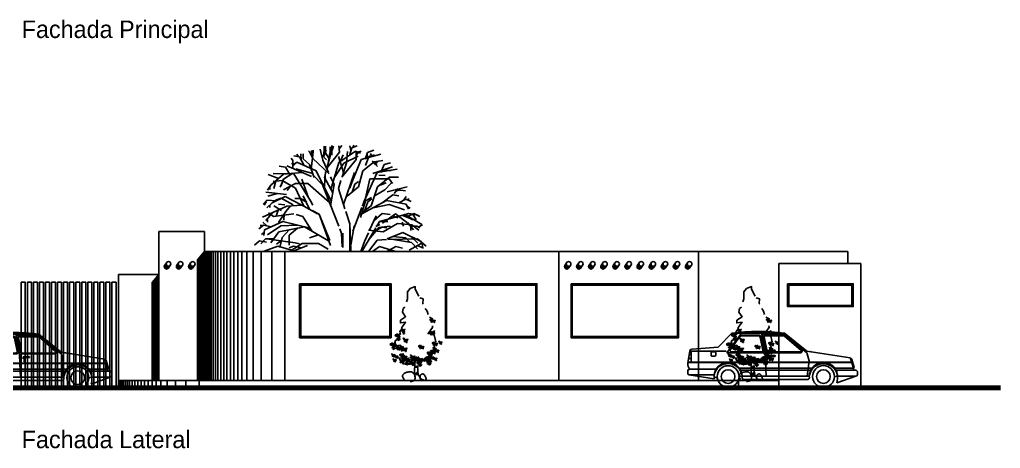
# Model space of a CAD drawing. Header units: millimetres. Extents: x -238.3 to -200.1, y 716.8 to 744.5.
# Drawn here: x -224.39 to -200.06, y 716.85 to 727.49 of the extents above; entities that cross this region are included whole.
import ezdxf

# ---------------------------------------------------------------- set-up
doc = ezdxf.new("R2010")
doc.units = ezdxf.units.MM
doc.header["$LTSCALE"] = 0.25
doc.linetypes.add('0', pattern=[0])
for name, color, linetype in [('autos', 7, 'Continuous'), ('banqueta ext.', 152, 'Continuous'), ('curva', 146, 'Continuous'), ('muro 1', 216, 'Continuous'), ('muro 2', 142, 'Continuous'), ('reja', 132, 'Continuous'), ('sombra', 253, 'Continuous'), ('texto', 242, 'Continuous'), ('vegetacion', 102, 'Continuous'), ('ventanas', 160, 'Continuous'), ('viguetas', 7, 'Continuous')]:
    doc.layers.add(name, color=color, linetype=linetype)
doc.layers.add('guia', color=120, linetype='Continuous', plot=False)
doc.layers.add('linea de tierra', color=7, linetype='Continuous', lineweight=80)
doc.styles.add('casa', font='stylu.ttf')
pattern_1 = [(90, (-51.451584, 25.377789), (-0.0127, 8e-19), [])]
pattern_2 = [(90, (-52.051584, 25.377789), (-0.0127, 8e-19), [])]
pattern_3 = [(90, (-50.551584, 25.377789), (-0.0127, 8e-19), [])]
pattern_4 = [(90, (-61.979849, 25.377789), (-0.0127, 8e-19), [])]
pattern_5 = [(90, (82.84825, -1.140544), (-0.0127, 8e-19), [])]

# ---------------------------------------------------------------- blocks, each defined once
blk = doc.blocks.new('Chiman1a')
at = {"color": 104, "linetype": '0'}
for p, q in [((-0.054, 0.21), (-0.049, 0.675)), ((-0.026, 0.479), (0.012, 0.479)), ((0.026, 0.455), (0.068, 0.469)), ((0.05, 0.333), (0.042, 0.52)), ((0.065, 0.228), (0.05, 0.333)), ((-0.019, 0.22), (0.011, 0.22)), ((0.019, 0.253), (0.065, 0.285)), ((0.042, 0.205), (0.065, 0.228)), ((0.081, 0.196), (0.042, 0.205)), ((0.164, 0.014), (0.081, 0.196))]:
    blk.add_line(p, q, dxfattribs=at)
at = {"color": 3, "linetype": '0'}
for p, q in [((-0.036, 0.445), (0.026, 0.455)), ((0.012, 0.479), (0.073, 0.494)), ((-0.042, 0.253), (0.019, 0.253)), ((0.011, 0.277), (0.058, 0.301)), ((0.011, 0.22), (0.058, 0.253))]:
    blk.add_line(p, q, dxfattribs=at)
at = {"color": 104, "linetype": '0'}
for points in [[(0.085, 2.81), (-0.037, 3.038), (-0.037, 3.12), (-0.203, 3.06), (-0.292, 2.947), (-0.292, 2.723), (-0.324, 2.613)], [(0.231, 2.538), (0.217, 2.565), (0.225, 2.715), (0.119, 2.748)], [(-0.373, 2.444), (-0.375, 2.438), (-0.435, 2.393), (-0.458, 2.28), (-0.352, 2.123), (-0.525, 2.01), (-0.525, 1.92), (-0.352, 1.942), (-0.48, 1.77), (-0.48, 1.725), (-0.547, 1.635), (-0.525, 1.545)], [(0.392, 2.202), (0.36, 2.31), (0.298, 2.399)], [(0.543, 2.069), (0.54, 2.055), (0.436, 2.112)], [(0.645, 1.29), (0.645, 1.298), (0.578, 1.567), (0.6, 1.657), (0.472, 1.567), (0.39, 1.567), (0.54, 1.77), (0.532, 1.829)], [(-0.542, 1.483), (-0.562, 1.41), (-0.69, 1.343), (-0.713, 1.275), (-0.69, 1.185), (-0.63, 1.058), (-0.599, 1.037)], [(0.532, 0.936), (0.578, 1.102), (0.618, 1.152)], [(-0.362, 0.553), (-0.375, 0.562), (-0.203, 0.562), (-0.052, 0.585), (-0.015, 0.765), (0.03, 0.72), (0.03, 0.652), (0.03, 0.585), (0.197, 0.531)], [(0.464, 0.69), (0.518, 0.886)]]:
    blk.add_lwpolyline(points, dxfattribs=at)
for points in [[(0.499, 1.996), (0.474, 2.046), (0.492, 2.045), (0.51, 2.026), (0.522, 2.05), (0.535, 2.046), (0.52, 2.029), (0.474, 2.008), (0.456, 2.016), (0.45, 2.034), (0.486, 2.034), (0.52, 2.005), (0.523, 1.996), (0.512, 1.986), (0.512, 1.978), (0.479, 1.975), (0.489, 1.965), (0.522, 1.97), (0.523, 1.957), (0.499, 1.945)], [(0.616, 2.013), (0.575, 2.007), (0.585, 1.986), (0.555, 1.962), (0.543, 1.962), (0.555, 1.983), (0.537, 1.999), (0.534, 2.018), (0.519, 2.038), (0.539, 2.031), (0.542, 2.023), (0.55, 2.002), (0.568, 2), (0.578, 1.951), (0.588, 1.959), (0.592, 1.937), (0.603, 1.938), (0.608, 1.948), (0.596, 1.959), (0.598, 1.97), (0.611, 1.989), (0.626, 2.002)], [(-0.423, 1.63), (-0.458, 1.702), (-0.433, 1.701), (-0.407, 1.674), (-0.389, 1.708), (-0.371, 1.702), (-0.393, 1.678), (-0.458, 1.648), (-0.484, 1.658), (-0.492, 1.684), (-0.441, 1.684), (-0.393, 1.643), (-0.389, 1.63), (-0.404, 1.616), (-0.404, 1.605), (-0.451, 1.601), (-0.437, 1.586), (-0.389, 1.593), (-0.389, 1.575), (-0.423, 1.557)], [(0.484, 1.576), (0.459, 1.626), (0.477, 1.625), (0.495, 1.606), (0.507, 1.63), (0.52, 1.626), (0.505, 1.609), (0.459, 1.588), (0.441, 1.596), (0.435, 1.614), (0.471, 1.614), (0.505, 1.585), (0.508, 1.576), (0.497, 1.566), (0.497, 1.558), (0.464, 1.555), (0.474, 1.545), (0.507, 1.55), (0.508, 1.537), (0.484, 1.525)], [(-0.597, 1.45), (-0.647, 1.554), (-0.611, 1.551), (-0.575, 1.513), (-0.548, 1.562), (-0.523, 1.554), (-0.554, 1.518), (-0.647, 1.476), (-0.684, 1.491), (-0.696, 1.528), (-0.622, 1.528), (-0.554, 1.469), (-0.548, 1.45), (-0.569, 1.431), (-0.569, 1.414), (-0.637, 1.409), (-0.616, 1.387), (-0.548, 1.398), (-0.548, 1.372), (-0.597, 1.346)], [(-0.291, 1.382), (-0.349, 1.374), (-0.335, 1.343), (-0.378, 1.309), (-0.395, 1.309), (-0.378, 1.339), (-0.404, 1.362), (-0.408, 1.389), (-0.429, 1.418), (-0.4, 1.408), (-0.397, 1.397), (-0.386, 1.366), (-0.36, 1.364), (-0.346, 1.293), (-0.331, 1.305), (-0.325, 1.273), (-0.309, 1.274), (-0.302, 1.29), (-0.32, 1.305), (-0.316, 1.32), (-0.298, 1.347), (-0.276, 1.366)], [(0.601, 1.593), (0.56, 1.587), (0.57, 1.566), (0.54, 1.542), (0.528, 1.542), (0.54, 1.563), (0.522, 1.579), (0.519, 1.598), (0.504, 1.618), (0.524, 1.611), (0.527, 1.603), (0.535, 1.582), (0.553, 1.58), (0.563, 1.531), (0.573, 1.539), (0.577, 1.517), (0.588, 1.518), (0.593, 1.528), (0.581, 1.539), (0.583, 1.55), (0.596, 1.569), (0.611, 1.582)], [(0.841, 1.293), (0.8, 1.287), (0.81, 1.266), (0.78, 1.242), (0.768, 1.242), (0.78, 1.263), (0.762, 1.279), (0.759, 1.298), (0.744, 1.318), (0.764, 1.311), (0.767, 1.303), (0.775, 1.282), (0.793, 1.28), (0.803, 1.231), (0.813, 1.239), (0.817, 1.217), (0.828, 1.218), (0.833, 1.228), (0.821, 1.239), (0.823, 1.25), (0.836, 1.269), (0.851, 1.282)], [(-0.762, 1.15), (-0.812, 1.254), (-0.776, 1.251), (-0.74, 1.213), (-0.713, 1.262), (-0.688, 1.254), (-0.719, 1.218), (-0.812, 1.176), (-0.849, 1.191), (-0.861, 1.228), (-0.787, 1.228), (-0.719, 1.169), (-0.713, 1.15), (-0.734, 1.131), (-0.734, 1.114), (-0.802, 1.109), (-0.781, 1.087), (-0.713, 1.098), (-0.713, 1.072), (-0.762, 1.046)], [(-0.523, 1.186), (-0.606, 1.174), (-0.585, 1.13), (-0.648, 1.081), (-0.671, 1.082), (-0.648, 1.125), (-0.684, 1.157), (-0.69, 1.196), (-0.72, 1.237), (-0.679, 1.223), (-0.674, 1.207), (-0.658, 1.163), (-0.621, 1.16), (-0.601, 1.059), (-0.58, 1.075), (-0.572, 1.03), (-0.549, 1.032), (-0.538, 1.054), (-0.564, 1.075), (-0.559, 1.097), (-0.533, 1.136), (-0.502, 1.163)], [(-0.486, 1.063), (-0.521, 1.135), (-0.496, 1.134), (-0.47, 1.107), (-0.452, 1.141), (-0.434, 1.135), (-0.456, 1.111), (-0.521, 1.081), (-0.547, 1.091), (-0.555, 1.117), (-0.504, 1.117), (-0.456, 1.076), (-0.452, 1.063), (-0.467, 1.049), (-0.467, 1.038), (-0.514, 1.034), (-0.5, 1.019), (-0.452, 1.026), (-0.452, 1.008), (-0.486, 0.99)], [(-0.318, 1.088), (-0.377, 1.08), (-0.362, 1.049), (-0.406, 1.014), (-0.422, 1.015), (-0.406, 1.045), (-0.432, 1.068), (-0.435, 1.095), (-0.457, 1.124), (-0.428, 1.114), (-0.424, 1.102), (-0.413, 1.072), (-0.388, 1.07), (-0.373, 0.999), (-0.359, 1.011), (-0.353, 0.979), (-0.337, 0.98), (-0.329, 0.995), (-0.348, 1.011), (-0.344, 1.026), (-0.326, 1.053), (-0.304, 1.072)], [(0.124, 1.126), (0.099, 1.176), (0.117, 1.175), (0.135, 1.156), (0.147, 1.18), (0.16, 1.176), (0.145, 1.159), (0.099, 1.138), (0.081, 1.146), (0.075, 1.164), (0.111, 1.164), (0.145, 1.135), (0.148, 1.126), (0.137, 1.116), (0.137, 1.108), (0.104, 1.105), (0.114, 1.095), (0.147, 1.1), (0.148, 1.087), (0.124, 1.075)], [(0.241, 1.143), (0.2, 1.137), (0.21, 1.116), (0.18, 1.092), (0.168, 1.092), (0.18, 1.113), (0.162, 1.129), (0.159, 1.148), (0.144, 1.168), (0.164, 1.161), (0.167, 1.153), (0.175, 1.132), (0.193, 1.13), (0.203, 1.081), (0.213, 1.089), (0.217, 1.067), (0.228, 1.068), (0.233, 1.078), (0.221, 1.089), (0.223, 1.1), (0.236, 1.119), (0.251, 1.132)], [(0.514, 0.961), (0.489, 1.011), (0.507, 1.01), (0.525, 0.991), (0.537, 1.015), (0.55, 1.011), (0.535, 0.994), (0.489, 0.973), (0.471, 0.981), (0.465, 0.999), (0.501, 0.999), (0.535, 0.97), (0.538, 0.961), (0.527, 0.951), (0.527, 0.943), (0.494, 0.94), (0.504, 0.93), (0.537, 0.935), (0.538, 0.922), (0.514, 0.91)], [(0.574, 1.231), (0.549, 1.281), (0.567, 1.28), (0.585, 1.261), (0.597, 1.285), (0.61, 1.281), (0.595, 1.264), (0.549, 1.243), (0.531, 1.251), (0.525, 1.269), (0.561, 1.269), (0.595, 1.24), (0.598, 1.231), (0.587, 1.221), (0.587, 1.213), (0.554, 1.21), (0.564, 1.2), (0.597, 1.205), (0.598, 1.192), (0.574, 1.18)], [(0.631, 0.978), (0.59, 0.972), (0.6, 0.951), (0.57, 0.927), (0.558, 0.927), (0.57, 0.948), (0.552, 0.964), (0.549, 0.983), (0.534, 1.003), (0.554, 0.996), (0.557, 0.988), (0.565, 0.967), (0.583, 0.965), (0.593, 0.916), (0.603, 0.924), (0.607, 0.902), (0.618, 0.903), (0.623, 0.913), (0.611, 0.924), (0.613, 0.935), (0.626, 0.954), (0.641, 0.967)], [(0.646, 1.083), (0.605, 1.077), (0.615, 1.056), (0.585, 1.032), (0.573, 1.032), (0.585, 1.053), (0.567, 1.069), (0.564, 1.088), (0.549, 1.108), (0.569, 1.101), (0.572, 1.093), (0.58, 1.072), (0.598, 1.07), (0.608, 1.021), (0.618, 1.029), (0.622, 1.007), (0.633, 1.008), (0.638, 1.018), (0.626, 1.029), (0.628, 1.04), (0.641, 1.059), (0.656, 1.072)], [(0.691, 1.248), (0.65, 1.242), (0.66, 1.221), (0.63, 1.197), (0.618, 1.197), (0.63, 1.218), (0.612, 1.234), (0.609, 1.253), (0.594, 1.273), (0.614, 1.266), (0.617, 1.258), (0.625, 1.237), (0.643, 1.235), (0.653, 1.186), (0.663, 1.194), (0.667, 1.172), (0.678, 1.173), (0.683, 1.183), (0.671, 1.194), (0.673, 1.205), (0.686, 1.224), (0.701, 1.237)], [(0.736, 1.023), (0.695, 1.017), (0.705, 0.996), (0.675, 0.972), (0.663, 0.972), (0.675, 0.993), (0.657, 1.009), (0.654, 1.028), (0.639, 1.048), (0.659, 1.041), (0.662, 1.033), (0.67, 1.012), (0.688, 1.01), (0.698, 0.961), (0.708, 0.969), (0.712, 0.947), (0.723, 0.948), (0.728, 0.958), (0.716, 0.969), (0.718, 0.98), (0.731, 0.999), (0.746, 1.012)], [(-0.719, 0.873), (-0.76, 0.867), (-0.75, 0.846), (-0.78, 0.822), (-0.792, 0.822), (-0.78, 0.843), (-0.798, 0.859), (-0.801, 0.878), (-0.816, 0.898), (-0.796, 0.891), (-0.793, 0.883), (-0.785, 0.862), (-0.767, 0.86), (-0.757, 0.811), (-0.747, 0.819), (-0.743, 0.797), (-0.732, 0.798), (-0.727, 0.808), (-0.739, 0.819), (-0.737, 0.83), (-0.724, 0.849), (-0.709, 0.862)], [(-0.674, 0.708), (-0.715, 0.702), (-0.705, 0.681), (-0.735, 0.657), (-0.747, 0.657), (-0.735, 0.678), (-0.753, 0.694), (-0.756, 0.713), (-0.771, 0.733), (-0.751, 0.726), (-0.748, 0.718), (-0.74, 0.697), (-0.722, 0.695), (-0.712, 0.646), (-0.702, 0.654), (-0.698, 0.632), (-0.687, 0.633), (-0.682, 0.643), (-0.694, 0.654), (-0.692, 0.665), (-0.679, 0.684), (-0.664, 0.697)], [(-0.614, 0.828), (-0.655, 0.822), (-0.645, 0.801), (-0.675, 0.777), (-0.687, 0.777), (-0.675, 0.798), (-0.693, 0.814), (-0.696, 0.833), (-0.711, 0.853), (-0.691, 0.846), (-0.688, 0.838), (-0.68, 0.817), (-0.662, 0.815), (-0.652, 0.766), (-0.642, 0.774), (-0.638, 0.752), (-0.627, 0.753), (-0.622, 0.763), (-0.634, 0.774), (-0.632, 0.785), (-0.619, 0.804), (-0.604, 0.817)], [(-0.388, 0.721), (-0.471, 0.709), (-0.45, 0.665), (-0.513, 0.616), (-0.536, 0.617), (-0.513, 0.66), (-0.549, 0.692), (-0.555, 0.731), (-0.585, 0.772), (-0.544, 0.758), (-0.539, 0.742), (-0.523, 0.698), (-0.486, 0.695), (-0.466, 0.594), (-0.445, 0.61), (-0.437, 0.565), (-0.414, 0.567), (-0.403, 0.589), (-0.429, 0.61), (-0.424, 0.632), (-0.398, 0.671), (-0.367, 0.698)], [(-0.479, 0.821), (-0.514, 0.894), (-0.489, 0.892), (-0.464, 0.865), (-0.445, 0.9), (-0.428, 0.894), (-0.449, 0.869), (-0.514, 0.84), (-0.54, 0.85), (-0.549, 0.876), (-0.497, 0.876), (-0.449, 0.835), (-0.445, 0.821), (-0.46, 0.808), (-0.46, 0.797), (-0.508, 0.793), (-0.493, 0.777), (-0.445, 0.785), (-0.445, 0.767), (-0.479, 0.749)], [(-0.431, 0.796), (-0.456, 0.846), (-0.438, 0.845), (-0.42, 0.826), (-0.408, 0.85), (-0.395, 0.846), (-0.41, 0.829), (-0.456, 0.808), (-0.474, 0.816), (-0.48, 0.834), (-0.444, 0.834), (-0.41, 0.805), (-0.407, 0.796), (-0.418, 0.786), (-0.418, 0.778), (-0.451, 0.775), (-0.441, 0.765), (-0.408, 0.77), (-0.407, 0.757), (-0.431, 0.745)], [(-0.314, 0.813), (-0.355, 0.807), (-0.345, 0.786), (-0.375, 0.762), (-0.387, 0.762), (-0.375, 0.783), (-0.393, 0.799), (-0.396, 0.818), (-0.411, 0.838), (-0.391, 0.831), (-0.388, 0.823), (-0.38, 0.802), (-0.362, 0.8), (-0.352, 0.751), (-0.342, 0.759), (-0.338, 0.737), (-0.327, 0.738), (-0.322, 0.748), (-0.334, 0.759), (-0.332, 0.77), (-0.319, 0.789), (-0.304, 0.802)], [(-0.312, 0.64), (-0.362, 0.744), (-0.326, 0.741), (-0.29, 0.703), (-0.263, 0.752), (-0.238, 0.744), (-0.269, 0.708), (-0.362, 0.666), (-0.399, 0.681), (-0.411, 0.718), (-0.337, 0.718), (-0.269, 0.659), (-0.263, 0.64), (-0.284, 0.621), (-0.284, 0.604), (-0.352, 0.599), (-0.331, 0.577), (-0.263, 0.588), (-0.263, 0.562), (-0.312, 0.536)], [(-0.073, 0.676), (-0.156, 0.664), (-0.135, 0.62), (-0.198, 0.571), (-0.221, 0.572), (-0.198, 0.615), (-0.234, 0.647), (-0.24, 0.686), (-0.27, 0.727), (-0.229, 0.713), (-0.224, 0.697), (-0.208, 0.653), (-0.171, 0.65), (-0.151, 0.549), (-0.13, 0.565), (-0.122, 0.52), (-0.099, 0.522), (-0.088, 0.544), (-0.114, 0.565), (-0.109, 0.587), (-0.083, 0.626), (-0.052, 0.653)], [(-0.095, 0.708), (-0.094, 0.692), (-0.075, 0.692), (-0.026, 0.69), (0.026, 0.726), (0.04, 0.745), (0.002, 0.765), (-0.06, 0.726), (-0.152, 0.696), (-0.182, 0.708), (-0.14, 0.709), (-0.123, 0.735), (-0.171, 0.785), (-0.199, 0.78), (-0.179, 0.761), (-0.151, 0.758), (-0.113, 0.757), (-0.112, 0.78), (-0.129, 0.781), (-0.157, 0.735), (-0.078, 0.723), (0.066, 0.698), (0.044, 0.674), (0.075, 0.668), (0.111, 0.698), (0.28, 0.656), (0.251, 0.717), (0.271, 0.725), (0.275, 0.75), (0.305, 0.753), (0.336, 0.729), (0.374, 0.713), (0.394, 0.733), (0.424, 0.729), (0.426, 0.712), (0.39, 0.684), (0.351, 0.696), (0.34, 0.676), (0.314, 0.68), (0.382, 0.757), (0.397, 0.781), (0.392, 0.802), (0.309, 0.777), (0.351, 0.749), (0.305, 0.733), (0.253, 0.676), (0.217, 0.721), (0.19, 0.721), (0.182, 0.664), (0.162, 0.668), (0.146, 0.715), (0.139, 0.674), (0.098, 0.737), (0.066, 0.75), (0.029, 0.729)], [(-0.056, 0.825), (-0.114, 0.817), (-0.1, 0.786), (-0.144, 0.752), (-0.16, 0.753), (-0.144, 0.783), (-0.169, 0.806), (-0.173, 0.832), (-0.194, 0.861), (-0.166, 0.851), (-0.162, 0.84), (-0.151, 0.809), (-0.125, 0.807), (-0.111, 0.737), (-0.096, 0.748), (-0.091, 0.716), (-0.074, 0.718), (-0.067, 0.733), (-0.085, 0.748), (-0.082, 0.763), (-0.063, 0.79), (-0.041, 0.809)], [(0.028, 0.716), (-0.006, 0.789), (0.019, 0.787), (0.044, 0.76), (0.062, 0.795), (0.08, 0.789), (0.059, 0.764), (-0.006, 0.734), (-0.033, 0.745), (-0.041, 0.771), (0.011, 0.771), (0.059, 0.73), (0.063, 0.716), (0.048, 0.703), (0.048, 0.691), (0, 0.688), (0.015, 0.672), (0.062, 0.68), (0.063, 0.662), (0.028, 0.644)], [(0.196, 0.741), (0.138, 0.733), (0.152, 0.702), (0.108, 0.668), (0.092, 0.669), (0.108, 0.699), (0.083, 0.722), (0.079, 0.748), (0.058, 0.777), (0.086, 0.767), (0.09, 0.756), (0.101, 0.725), (0.127, 0.723), (0.141, 0.653), (0.156, 0.664), (0.161, 0.632), (0.178, 0.634), (0.185, 0.649), (0.167, 0.664), (0.17, 0.679), (0.189, 0.706), (0.211, 0.725)], [(0.391, 0.734), (0.357, 0.807), (0.382, 0.805), (0.407, 0.778), (0.425, 0.813), (0.443, 0.807), (0.422, 0.782), (0.357, 0.752), (0.33, 0.763), (0.322, 0.789), (0.374, 0.789), (0.422, 0.748), (0.426, 0.734), (0.411, 0.721), (0.411, 0.709), (0.363, 0.706), (0.378, 0.69), (0.425, 0.698), (0.426, 0.68), (0.391, 0.662)], [(0.469, 0.639), (0.411, 0.631), (0.425, 0.6), (0.381, 0.566), (0.365, 0.567), (0.381, 0.597), (0.356, 0.62), (0.352, 0.646), (0.331, 0.675), (0.359, 0.665), (0.363, 0.654), (0.374, 0.623), (0.4, 0.621), (0.414, 0.551), (0.429, 0.562), (0.434, 0.53), (0.451, 0.532), (0.458, 0.547), (0.44, 0.562), (0.443, 0.577), (0.462, 0.604), (0.484, 0.623)], [(0.492, 0.665), (0.434, 0.657), (0.448, 0.626), (0.405, 0.592), (0.388, 0.592), (0.405, 0.622), (0.379, 0.645), (0.375, 0.672), (0.354, 0.701), (0.383, 0.691), (0.386, 0.68), (0.397, 0.649), (0.423, 0.647), (0.437, 0.576), (0.452, 0.588), (0.458, 0.556), (0.474, 0.557), (0.481, 0.573), (0.463, 0.588), (0.467, 0.603), (0.485, 0.63), (0.507, 0.649)], [(0.409, 0.901), (0.384, 0.951), (0.402, 0.95), (0.42, 0.931), (0.432, 0.955), (0.445, 0.951), (0.43, 0.934), (0.384, 0.913), (0.366, 0.921), (0.36, 0.939), (0.396, 0.939), (0.43, 0.91), (0.433, 0.901), (0.422, 0.891), (0.422, 0.883), (0.389, 0.88), (0.399, 0.87), (0.432, 0.875), (0.433, 0.862), (0.409, 0.85)], [(0.454, 0.781), (0.429, 0.831), (0.447, 0.83), (0.465, 0.811), (0.477, 0.835), (0.49, 0.831), (0.475, 0.814), (0.429, 0.793), (0.411, 0.801), (0.405, 0.819), (0.441, 0.819), (0.475, 0.79), (0.478, 0.781), (0.467, 0.771), (0.467, 0.763), (0.434, 0.76), (0.444, 0.75), (0.477, 0.755), (0.478, 0.742), (0.454, 0.73)], [(0.526, 0.918), (0.485, 0.912), (0.495, 0.891), (0.465, 0.867), (0.453, 0.867), (0.465, 0.888), (0.447, 0.904), (0.444, 0.923), (0.429, 0.943), (0.449, 0.936), (0.452, 0.928), (0.46, 0.907), (0.478, 0.905), (0.488, 0.856), (0.498, 0.864), (0.502, 0.842), (0.513, 0.843), (0.518, 0.853), (0.506, 0.864), (0.508, 0.875), (0.521, 0.894), (0.536, 0.907)], [(0.571, 0.798), (0.53, 0.792), (0.54, 0.771), (0.51, 0.747), (0.498, 0.747), (0.51, 0.768), (0.492, 0.784), (0.489, 0.803), (0.474, 0.823), (0.494, 0.816), (0.497, 0.808), (0.505, 0.787), (0.523, 0.785), (0.533, 0.736), (0.543, 0.744), (0.547, 0.722), (0.558, 0.723), (0.563, 0.733), (0.551, 0.744), (0.553, 0.755), (0.566, 0.774), (0.581, 0.787)], [(0.676, 0.753), (0.635, 0.747), (0.645, 0.726), (0.615, 0.702), (0.603, 0.702), (0.615, 0.723), (0.597, 0.739), (0.594, 0.758), (0.579, 0.778), (0.599, 0.771), (0.602, 0.763), (0.61, 0.742), (0.628, 0.74), (0.638, 0.691), (0.648, 0.699), (0.652, 0.677), (0.663, 0.678), (0.668, 0.688), (0.656, 0.699), (0.658, 0.71), (0.671, 0.729), (0.686, 0.742)], [(0.121, 0.56), (0.087, 0.633), (0.112, 0.631), (0.137, 0.604), (0.155, 0.639), (0.173, 0.633), (0.152, 0.608), (0.087, 0.578), (0.06, 0.589), (0.052, 0.615), (0.104, 0.615), (0.152, 0.574), (0.156, 0.56), (0.141, 0.547), (0.141, 0.535), (0.093, 0.532), (0.108, 0.516), (0.155, 0.524), (0.156, 0.506), (0.121, 0.488)]]:
    blk.add_lwpolyline(points, close=True, dxfattribs=at)
at = {"color": 42, "linetype": '0'}
for points in [[(-0.405, 0.055), (-0.423, 0.085), (-0.436, 0.108), (-0.445, 0.127), (-0.451, 0.142), (-0.454, 0.154), (-0.455, 0.164), (-0.454, 0.173), (-0.451, 0.182), (-0.447, 0.192), (-0.442, 0.203), (-0.435, 0.214), (-0.426, 0.225), (-0.415, 0.237), (-0.4, 0.248), (-0.383, 0.26), (-0.362, 0.271), (-0.337, 0.281), (-0.31, 0.29), (-0.28, 0.298), (-0.249, 0.303), (-0.218, 0.306), (-0.188, 0.305), (-0.159, 0.3), (-0.133, 0.291), (-0.111, 0.276), (-0.091, 0.258), (-0.075, 0.236), (-0.062, 0.212), (-0.052, 0.186), (-0.045, 0.159), (-0.041, 0.132), (-0.04, 0.105), (-0.042, 0.081), (-0.047, 0.058), (-0.057, 0.037), (-0.072, 0.019), (-0.093, 0.004), (-0.122, -0.007), (-0.158, -0.014), (-0.204, -0.017)], [(0.268, 0.021), (0.266, 0.022), (0.259, 0.026), (0.249, 0.03), (0.235, 0.036), (0.221, 0.042), (0.205, 0.048), (0.19, 0.055), (0.176, 0.061), (0.164, 0.067), (0.155, 0.073), (0.148, 0.078), (0.142, 0.084), (0.137, 0.09), (0.134, 0.096), (0.132, 0.104), (0.13, 0.113), (0.129, 0.123), (0.128, 0.134), (0.128, 0.145), (0.129, 0.158), (0.131, 0.17), (0.134, 0.181), (0.138, 0.192), (0.144, 0.203), (0.152, 0.211), (0.16, 0.218), (0.17, 0.224), (0.181, 0.229), (0.192, 0.232), (0.202, 0.234), (0.212, 0.235), (0.222, 0.235), (0.23, 0.233), (0.238, 0.231), (0.245, 0.226), (0.252, 0.22), (0.259, 0.212), (0.266, 0.202), (0.274, 0.191), (0.282, 0.176), (0.291, 0.16), (0.301, 0.142), (0.31, 0.123), (0.317, 0.104), (0.321, 0.086), (0.321, 0.069), (0.316, 0.055), (0.306, 0.045)]]:
    blk.add_lwpolyline(points, dxfattribs=at)
blk = doc.blocks.new('ZJETTAAL')
for p, q in [((-0.25, 1), (0.09, 1.35)), ((-0.031, 0.86), (0.279, 1.284)), ((0.055, 0.944), (0.29, 1.264)), ((0.09, 1.35), (1.4, 1.35)), ((0.769, 1.3), (0.312, 1.3)), ((0.753, 1.28), (0.322, 1.28)), ((0.858, 0.928), (0.792, 1.248)), ((0.882, 0.908), (0.809, 1.268)), ((1.398, 1.324), (0.835, 1.326)), ((0.835, 1.326), (0.919, 0.839)), ((1.398, 1.324), (1.95, 0.858)), ((1.4, 1.35), (1.95, 0.9)), ((-0.892, 0.95), (-0.25, 1)), ((-1, 0.6), (-0.949, 0.908)), ((-0.963, 0.82), (-0.919, 0.82)), ((-0.95, 0.9), (-0.05, 0.9)), ((-0.92, 0.62), (-0.918, 0.9)), ((-0.424, 0.86), (-0.424, 0.8)), ((-0.404, 0.88), (-0.324, 0.88)), ((-0.404, 0.78), (-0.324, 0.78)), ((-0.304, 0.86), (-0.304, 0.8)), ((-0.031, 0.86), (0.843, 0.86)), ((0.088, 0.88), (0.818, 0.88)), ((0.919, 0.839), (0.924, 0.63)), ((1.165, 0.791), (1.009, 0.791)), ((1.009, 0.791), (1.009, 0.742)), ((1.009, 0.742), (1.05, 0.742)), ((1.034, 0.767), (1.165, 0.767)), ((1.165, 0.767), (1.165, 0.791)), ((1.95, 0.9), (2.045, 0.885)), ((1.963, 0.838), (2.008, 0.66)), ((2.063, 0.883), (3.027, 0.732)), ((-1, 0.63), (3.065, 0.63)), ((-1, 0.62), (3.068, 0.62)), ((-1, 0.62), (3.068, 0.62)), ((-1, 0.6), (-1, 0.578)), ((-0.98, 0.72), (-0.919, 0.72)), ((0.924, 0.63), (0.944, 0.279)), ((2.008, 0.66), (1.959, 0.279)), ((3.04, 0.719), (3.107, 0.479)), ((3.053, 0.71), (3.116, 0.483)), ((3.068, 0.694), (3.123, 0.498)), ((-1, 0.41), (-1, 0.35)), ((-0.345, 0.21), (-0.971, 0.312)), ((-0.96, 0.45), (-0.3, 0.45)), ((-0.96, 0.31), (-0.348, 0.31)), ((-0.35, 0.264), (-0.267, 0.23)), ((0.27, 0.279), (2.014, 0.279)), ((0.281, 0.479), (2.082, 0.479)), ((0.312, 0.429), (2.052, 0.429)), ((2.713, 0.292), (2.634, 0.26)), ((2.645, 0.479), (3.107, 0.479)), ((2.676, 0.429), (3.173, 0.429)), ((2.695, 0.113), (3.17, 0.279)), ((2.717, 0.279), (3.17, 0.279)), ((3.107, 0.479), (3.107, 0.429)), ((3.207, 0.393), (3.207, 0.312)), ((0.389, 0.199), (1.975, 0.199))]:
    blk.add_line(p, q)
for points in [[(1.389, 1.3), (0.912, 1.3, 0.474485), (0.873, 1.252), (0.947, 0.892, 0.356405), (0.986, 0.86), (1.796, 0.86, 0.690571), (1.823, 0.93), (1.416, 1.29)], [(1.389, 1.28), (0.912, 1.28, 0.474485), (0.893, 1.256), (0.966, 0.896, 0.356405), (0.986, 0.88), (1.796, 0.88, 0.690571), (1.809, 0.915), (1.402, 1.275)]]:
    blk.add_lwpolyline(points, format="xyb")
for centre, radius in [((0, 0.27), 0.27), ((1.042, 0.685), 0.0164), ((2.364, 0.27), 0.271), ((0, 0.27), 0.17), ((2.364, 0.27), 0.17)]:
    blk.add_circle(centre, radius)
for centre, radius, start, end in [((0.745, -3.993), 5.383, 83.0107, 96.9893), ((0.312, 1.26), 0.04, 90, 143.7894), ((0.322, 1.24), 0.04, 90, 143.7894), ((0.753, 1.24), 0.04, 11.5346, 90), ((0.769, 1.26), 0.04, 11.5346, 90), ((1.389, 1.26), 0.04, 48.5113, 90), ((1.389, 1.26), 0.04, 48.5113, 90), ((-0.899, 0.9), 0.05, 90, 170.5377), ((-0.404, 0.86), 0.02, 90, 180), ((-0.404, 0.8), 0.02, 180, 270), ((-0.324, 0.86), 0.02, 0, 90), ((-0.324, 0.8), 0.02, 270, 0), ((0.088, 0.92), 0.04, 143.7894, 270), ((0.087, 0.9), 0.04, 265.5399, 270), ((0.818, 0.92), 0.04, 270, 11.5346), ((0.843, 0.9), 0.04, 270, 11.5346), ((1.924, 0.828), 0.04, 14.1505, 49.843), ((2.054, 0.881), 0.00994, 10.192, 152.0163), ((3.019, 0.71), 0.0235, 8.8864, 70.2286), ((-0.783, 0.589), 0.217, 177.1013, 219.7686), ((0, 0.27), 0.35, 355.3433, 189.8709), ((-0.001, 0.239), 0.354, 6.431, 168.3716), ((2.364, 0.27), 0.35, 3.6933, 184.6565), ((2.364, 0.236), 0.353, 339.5717, 173.0772), ((3.041, 0.684), 0.0284, 20.325, 88.5834), ((3.105, 0.496), 0.0177, 277.1158, 26.5262), ((-0.96, 0.41), 0.04, 90, 180), ((-0.96, 0.35), 0.04, 180, 270), ((3.157, 0.33), 0.0526, 283.7097, 340.6611), ((3.168, 0.389), 0.0396, 4.5879, 82.6045), ((0.389, 0.239), 0.04, 175.3433, 270), ((1.975, 0.239), 0.04, 270, 4.6565)]:
    blk.add_arc(centre, radius, start, end)

msp = doc.modelspace()

# ---------------------------------------------------------------- hatches: boundary and pattern name
at = {"layer": 'sombra', "ltscale": 0.25}
h = msp.add_hatch(dxfattribs=at)
h.set_pattern_fill('LINE', color=256, scale=0.004, angle=90, style=0)
h.set_pattern_definition(pattern_5)
h.paths.add_polyline_path([(-219.979, 718.531), (-219.81, 718.531), (-219.81, 721.731), (-219.979, 721.527)])
h = msp.add_hatch(dxfattribs=at)
h.set_pattern_fill('LINE', color=256, scale=0.004, angle=90, style=0)
h.set_pattern_definition(pattern_4)
h.paths.add_polyline_path([(-220.656, 721.388, -0.697125), (-220.758, 721.426, -0.111464), (-220.752, 721.451), (-220.798, 721.383, 0.987212), (-220.696, 721.328, 0.012186), (-220.695, 721.33, 0.00705), (-220.694, 721.332)])
h = msp.add_hatch(dxfattribs=at)
h.set_pattern_fill('LINE', color=256, scale=0.004, angle=90, style=0)
h.set_pattern_definition(pattern_4)
h.paths.add_polyline_path([(-220.356, 721.388, -0.697125), (-220.458, 721.426, -0.111464), (-220.452, 721.451), (-220.498, 721.383, 0.987212), (-220.396, 721.328, 0.012186), (-220.395, 721.33, 0.00705), (-220.394, 721.332)])
h = msp.add_hatch(dxfattribs=at)
h.set_pattern_fill('LINE', color=256, scale=0.004, angle=90, style=0)
h.set_pattern_definition(pattern_4)
h.paths.add_polyline_path([(-220.056, 721.388, -0.697125), (-220.158, 721.426, -0.111464), (-220.152, 721.451), (-220.198, 721.383, 0.987212), (-220.096, 721.328, 0.012186), (-220.095, 721.33, 0.00705), (-220.094, 721.332)])
h = msp.add_hatch(dxfattribs=at)
h.set_pattern_fill('LINE', color=256, scale=0.004, angle=90, style=0)
h.set_pattern_definition(pattern_2)
h.paths.add_polyline_path([(-210.728, 721.388, -0.697125), (-210.83, 721.426, -0.111464), (-210.824, 721.451), (-210.869, 721.383, 0.987212), (-210.768, 721.328, 0.012186), (-210.766, 721.33, 0.00705), (-210.766, 721.332)])
h = msp.add_hatch(dxfattribs=at)
h.set_pattern_fill('LINE', color=256, scale=0.004, angle=90, style=0)
h.set_pattern_definition(pattern_2)
h.paths.add_polyline_path([(-210.428, 721.388, -0.697125), (-210.53, 721.426, -0.111464), (-210.524, 721.451), (-210.569, 721.383, 0.987212), (-210.468, 721.328, 0.012186), (-210.466, 721.33, 0.00705), (-210.466, 721.332)])
h = msp.add_hatch(dxfattribs=at)
h.set_pattern_fill('LINE', color=256, scale=0.004, angle=90, style=0)
h.set_pattern_definition(pattern_2)
h.paths.add_polyline_path([(-210.128, 721.388, -0.697125), (-210.23, 721.426, -0.111464), (-210.224, 721.451), (-210.269, 721.383, 0.987212), (-210.168, 721.328, 0.012186), (-210.166, 721.33, 0.00705), (-210.166, 721.332)])
h = msp.add_hatch(dxfattribs=at)
h.set_pattern_fill('LINE', color=256, scale=0.004, angle=90, style=0)
h.set_pattern_definition(pattern_1)
h.paths.add_polyline_path([(-209.828, 721.388, -0.697125), (-209.93, 721.426, -0.111464), (-209.924, 721.451), (-209.969, 721.383, 0.987212), (-209.868, 721.328, 0.012186), (-209.866, 721.33, 0.00705), (-209.866, 721.332)])
h = msp.add_hatch(dxfattribs=at)
h.set_pattern_fill('LINE', color=256, scale=0.004, angle=90, style=0)
h.set_pattern_definition(pattern_1)
h.paths.add_polyline_path([(-209.528, 721.388, -0.697125), (-209.63, 721.426, -0.111464), (-209.624, 721.451), (-209.669, 721.383, 0.987212), (-209.568, 721.328, 0.012186), (-209.566, 721.33, 0.00705), (-209.566, 721.332)])
h = msp.add_hatch(dxfattribs=at)
h.set_pattern_fill('LINE', color=256, scale=0.004, angle=90, style=0)
h.set_pattern_definition([(90, (-51.151584, 25.377789), (-0.0127, 8e-19), [])])
h.paths.add_polyline_path([(-209.228, 721.388, -0.697125), (-209.33, 721.426, -0.111464), (-209.324, 721.451), (-209.369, 721.383, 0.987212), (-209.268, 721.328, 0.012186), (-209.266, 721.33, 0.00705), (-209.266, 721.332)])
h = msp.add_hatch(dxfattribs=at)
h.set_pattern_fill('LINE', color=256, scale=0.004, angle=90, style=0)
h.set_pattern_definition(pattern_3)
h.paths.add_polyline_path([(-208.928, 721.388, -0.697125), (-209.03, 721.426, -0.111464), (-209.024, 721.451), (-209.069, 721.383, 0.987212), (-208.968, 721.328, 0.012186), (-208.966, 721.33, 0.00705), (-208.966, 721.332)])
h = msp.add_hatch(dxfattribs=at)
h.set_pattern_fill('LINE', color=256, scale=0.004, angle=90, style=0)
h.set_pattern_definition(pattern_3)
h.paths.add_polyline_path([(-208.628, 721.388, -0.697125), (-208.73, 721.426, -0.111464), (-208.724, 721.451), (-208.769, 721.383, 0.987212), (-208.668, 721.328, 0.012186), (-208.666, 721.33, 0.00705), (-208.666, 721.332)])
h = msp.add_hatch(dxfattribs=at)
h.set_pattern_fill('LINE', color=256, scale=0.004, angle=90, style=0)
h.set_pattern_definition([(90, (-50.251584, 25.377789), (-0.0127, 8e-19), [])])
h.paths.add_polyline_path([(-208.328, 721.388, -0.697125), (-208.43, 721.426, -0.111464), (-208.424, 721.451), (-208.469, 721.383, 0.987212), (-208.368, 721.328, 0.012186), (-208.366, 721.33, 0.00705), (-208.366, 721.332)])
h = msp.add_hatch(dxfattribs=at)
h.set_pattern_fill('LINE', color=256, scale=0.004, angle=90, style=0)
h.set_pattern_definition([(90, (-49.951584, 25.377789), (-0.0127, 8e-19), [])])
h.paths.add_polyline_path([(-208.028, 721.388, -0.697125), (-208.13, 721.426, -0.111464), (-208.124, 721.451), (-208.169, 721.383, 0.987212), (-208.068, 721.328, 0.012186), (-208.066, 721.33, 0.00705), (-208.066, 721.332)])
h = msp.add_hatch(dxfattribs=at)
h.set_pattern_fill('LINE', color=256, scale=0.004, angle=90, style=0)
h.set_pattern_definition([(90, (-49.651584, 25.377789), (-0.0127, 8e-19), [])])
h.paths.add_polyline_path([(-207.728, 721.388, -0.697125), (-207.83, 721.426, -0.111464), (-207.824, 721.451), (-207.869, 721.383, 0.987212), (-207.768, 721.328, 0.012186), (-207.766, 721.33, 0.00705), (-207.766, 721.332)])
h = msp.add_hatch(dxfattribs=at)
h.set_pattern_fill('LINE', color=256, scale=0.004, angle=90, style=0)
h.set_pattern_definition(pattern_5)
h.paths.add_polyline_path([(-220.94, 721.166), (-221.109, 720.962), (-221.109, 718.531), (-220.94, 718.531)])

# ---------------------------------------------------------------- linework, layer by layer
at = {"color": 104}
for p, q in [((-217.137, 724.152), (-217.224, 724.233)), ((-217.124, 724.054), (-217.204, 724.213)), ((-217.122, 724.045), (-217.149, 724.242)), ((-217.118, 724.098), (-217.112, 724.244)), ((-216.873, 723.999), (-216.936, 724.272)), ((-216.85, 724.084), (-216.841, 724.344)), ((-216.849, 724.102), (-216.789, 724.251)), ((-216.719, 724.046), (-216.82, 724.209)), ((-216.807, 724.244), (-216.807, 724.351)), ((-216.77, 723.8), (-216.459, 724.198)), ((-216.765, 723.771), (-216.697, 724.183)), ((-216.69, 724.102), (-216.691, 724.328)), ((-216.644, 724.126), (-216.644, 724.362)), ((-216.637, 724.244), (-216.602, 724.351)), ((-216.459, 724.198), (-216.477, 724.356)), ((-216.471, 723.939), (-216.06, 724.219)), ((-216.469, 724.284), (-216.402, 724.367)), ((-216.285, 723.935), (-216.26, 724.214)), ((-216.213, 724.115), (-216.151, 724.304)), ((-216.177, 724.238), (-216.201, 724.356)), ((-216.151, 724.304), (-216.016, 724.356)), ((-216.103, 724.369), (-216.12, 724.33)), ((-216.06, 724.219), (-215.934, 724.172)), ((-216.044, 724.121), (-215.969, 724.214)), ((-216.044, 724.014), (-216.044, 724.213)), ((-216.006, 724.196), (-215.921, 724.227)), ((-215.824, 724.027), (-215.76, 724.193)), ((-215.759, 724.017), (-215.769, 724.167)), ((-215.76, 724.193), (-215.606, 724.247)), ((-215.671, 724.167), (-215.692, 724.121)), ((-217.617, 723.99), (-217.658, 724.052)), ((-217.558, 723.907), (-217.648, 723.917)), ((-217.512, 723.951), (-217.621, 723.856)), ((-217.614, 723.791), (-217.617, 723.99)), ((-217.449, 724.081), (-217.593, 724.103)), ((-217.513, 724.145), (-217.485, 724.102)), ((-217.039, 723.735), (-217.512, 723.951)), ((-217.336, 723.87), (-217.449, 724.081)), ((-217.406, 724.009), (-217.415, 724.158)), ((-217.359, 724.032), (-217.359, 724.157)), ((-217.203, 723.892), (-217.359, 724.032)), ((-217.162, 723.776), (-217.124, 724.054)), ((-216.712, 723.657), (-217.122, 724.045)), ((-216.781, 724.011), (-216.921, 724.157)), ((-216.728, 723.692), (-216.873, 723.999)), ((-216.761, 723.831), (-216.69, 724.102)), ((-216.67, 723.271), (-216.471, 723.939)), ((-216.577, 723.583), (-216.352, 723.921)), ((-216.36, 723.694), (-216.484, 724.093)), ((-216.443, 723.961), (-216.366, 724.135)), ((-216.398, 723.574), (-216.044, 724.014)), ((-216.386, 723.61), (-216.285, 723.935)), ((-216.352, 723.921), (-215.994, 724.097)), ((-216.169, 723.401), (-215.916, 724.014)), ((-215.916, 724.014), (-215.429, 724.145)), ((-215.877, 723.731), (-215.601, 723.959)), ((-215.809, 723.87), (-215.726, 724.094)), ((-215.726, 724.094), (-215.586, 724.136)), ((-215.644, 723.974), (-215.525, 723.894)), ((-215.606, 723.929), (-215.515, 723.844)), ((-215.601, 723.959), (-215.378, 723.99)), ((-215.593, 723.936), (-215.506, 723.959)), ((-215.349, 723.89), (-215.189, 723.932)), ((-217.794, 723.828), (-217.957, 723.847)), ((-217.616, 723.674), (-217.85, 723.529)), ((-217.386, 723.693), (-217.844, 723.656)), ((-217.686, 723.646), (-217.794, 723.828)), ((-217.156, 723.595), (-217.764, 723.855)), ((-217.148, 723.677), (-217.542, 723.782)), ((-217.089, 723.567), (-217.204, 723.894)), ((-216.837, 723.335), (-217.148, 723.677)), ((-216.66, 722.985), (-217.039, 723.735)), ((-216.836, 723.274), (-216.804, 723.707)), ((-216.83, 723.569), (-216.787, 723.735)), ((-216.358, 722.902), (-216.085, 723.695)), ((-215.984, 723.335), (-215.877, 723.731)), ((-215.844, 722.979), (-215.525, 723.695)), ((-215.627, 723.667), (-215.146, 723.832)), ((-215.525, 723.695), (-215.025, 723.776)), ((-215.431, 723.695), (-215.349, 723.89)), ((-215.415, 723.739), (-215.174, 723.746)), ((-217.972, 723.544), (-218.231, 723.64)), ((-217.844, 723.656), (-218.164, 723.377)), ((-217.882, 723.497), (-218.105, 723.466)), ((-217.594, 723.659), (-218.099, 723.67)), ((-218.036, 723.488), (-218.084, 723.297)), ((-217.868, 723.461), (-217.931, 723.332)), ((-217.85, 723.529), (-217.908, 723.374)), ((-217.552, 723.304), (-217.882, 723.497)), ((-217.179, 722.992), (-217.594, 723.659)), ((-217.226, 723.068), (-217.393, 723.526)), ((-216.474, 722.36), (-216.924, 723.497)), ((-216.625, 723.187), (-216.83, 723.569)), ((-216.588, 723.395), (-216.677, 723.583)), ((-216.484, 723.297), (-216.422, 723.496)), ((-216.078, 723.402), (-215.984, 723.472)), ((-215.808, 723.06), (-215.705, 723.537)), ((-215.705, 723.537), (-215.225, 723.537)), ((-215.518, 723.339), (-215.217, 723.575)), ((-215.481, 723.626), (-215.328, 723.622)), ((-215.445, 723.379), (-215.297, 723.441)), ((-215.225, 723.537), (-215.146, 723.418)), ((-215.217, 723.575), (-214.992, 723.575)), ((-217.775, 723.151), (-218.283, 723.205)), ((-218.164, 723.377), (-218.244, 723.258)), ((-218.185, 723.333), (-218.185, 723.273)), ((-217.546, 723.418), (-217.846, 723.26)), ((-217.683, 723.345), (-217.757, 723.249)), ((-217.338, 722.857), (-217.552, 723.304)), ((-217.245, 723.418), (-217.546, 723.418)), ((-216.708, 722.95), (-217.245, 723.418)), ((-216.68, 722.87), (-216.588, 723.395)), ((-216.323, 722.79), (-216.484, 723.297)), ((-216.267, 723.108), (-215.984, 723.335)), ((-216.202, 723.301), (-216.169, 723.401)), ((-216.141, 723.209), (-216.078, 723.402)), ((-215.668, 722.866), (-215.518, 723.339)), ((-215.575, 723.125), (-215.332, 723.266)), ((-215.332, 723.266), (-215.174, 723.427)), ((-215.276, 723.217), (-214.78, 723.34)), ((-215.102, 723.172), (-215.003, 723.296)), ((-215.057, 723.271), (-214.817, 723.239)), ((-215.048, 723.239), (-214.942, 723.251)), ((-218.262, 723.004), (-218.35, 722.911)), ((-218.329, 722.882), (-218.271, 722.972)), ((-218.02, 722.991), (-218.262, 723.004)), ((-217.999, 723.175), (-218.232, 723.11)), ((-217.803, 723.098), (-218.124, 722.939)), ((-217.905, 723.057), (-218.049, 723.005)), ((-217.609, 722.888), (-217.905, 723.057)), ((-217.198, 722.783), (-217.803, 723.098)), ((-217.418, 723.047), (-217.568, 723.047)), ((-217.285, 722.96), (-217.418, 723.047)), ((-217.266, 722.966), (-217.377, 723.023)), ((-217.198, 722.783), (-217.358, 723.111)), ((-217.119, 722.88), (-217.179, 722.992)), ((-215.933, 722.574), (-215.809, 722.989)), ((-215.906, 722.664), (-215.293, 722.996)), ((-215.89, 722.86), (-215.844, 722.979)), ((-215.839, 722.737), (-215.755, 722.964)), ((-215.809, 722.989), (-215.661, 723.075)), ((-215.755, 722.964), (-215.653, 723.036)), ((-215.404, 722.934), (-215.135, 723.142)), ((-215.293, 722.996), (-214.804, 722.904)), ((-215.135, 723.142), (-214.985, 723.111)), ((-214.986, 722.939), (-214.808, 723.028)), ((-214.873, 723), (-214.807, 723.101)), ((-214.808, 723.028), (-214.676, 722.97)), ((-214.728, 723.041), (-214.769, 723.025)), ((-217.764, 722.86), (-218.364, 722.581)), ((-218.124, 722.939), (-218.262, 722.819)), ((-218.185, 722.822), (-218.185, 722.882)), ((-217.894, 722.75), (-218.088, 722.865)), ((-217.981, 722.759), (-218.028, 722.609)), ((-217.812, 722.888), (-217.972, 722.911)), ((-217.79, 722.726), (-217.967, 722.449)), ((-217.673, 722.865), (-217.79, 722.726)), ((-217.39, 722.883), (-217.764, 722.86)), ((-217.003, 722.667), (-217.338, 722.857)), ((-216.964, 722.661), (-217.138, 722.752)), ((-216.204, 722.422), (-216.301, 722.725)), ((-216.123, 722.24), (-215.904, 722.823)), ((-215.975, 722.633), (-215.668, 722.866)), ((-215.62, 722.819), (-215.221, 722.9)), ((-215.221, 722.9), (-214.844, 722.771)), ((-214.804, 722.904), (-214.748, 722.781)), ((-214.782, 722.85), (-214.701, 722.811)), ((-218.272, 722.377), (-218.361, 722.458)), ((-217.864, 722.478), (-218.315, 722.267)), ((-218.12, 722.694), (-218.283, 722.501)), ((-218.162, 722.652), (-218.268, 722.637)), ((-218.242, 722.461), (-218.242, 722.526)), ((-218.093, 722.6), (-218.221, 722.696)), ((-217.594, 722.666), (-218.093, 722.6)), ((-217.188, 722.311), (-217.864, 722.478)), ((-217.83, 722.664), (-217.839, 722.512)), ((-217.363, 722.601), (-217.529, 722.647)), ((-217.138, 722.23), (-217.363, 722.601)), ((-216.698, 722.008), (-216.964, 722.661)), ((-216.683, 721.878), (-216.964, 722.661)), ((-215.709, 722.262), (-215.547, 722.617)), ((-215.602, 722.498), (-215.398, 722.672)), ((-215.532, 722.359), (-215.462, 722.476)), ((-215.462, 722.476), (-214.741, 722.678)), ((-215.462, 722.476), (-215.255, 722.476)), ((-215.398, 722.672), (-215.199, 722.65)), ((-215.39, 722.432), (-215.07, 722.668)), ((-215.141, 722.621), (-215.001, 722.566)), ((-215.07, 722.668), (-214.689, 722.377)), ((-214.905, 722.46), (-214.872, 722.36)), ((-214.884, 722.624), (-214.701, 722.553)), ((-214.848, 722.657), (-214.411, 722.405)), ((-214.774, 722.6), (-214.611, 722.673)), ((-214.741, 722.678), (-214.502, 722.638)), ((-214.701, 722.553), (-214.641, 722.521)), ((-214.639, 722.66), (-214.551, 722.521)), ((-214.611, 722.673), (-214.463, 722.603)), ((-218.342, 722.389), (-218.455, 722.299)), ((-218.422, 722.38), (-218.379, 722.376)), ((-218.147, 722.346), (-218.342, 722.389)), ((-218.315, 722.267), (-218.338, 722.134)), ((-217.91, 722.367), (-218.242, 722.148)), ((-217.964, 722.223), (-218.164, 721.944)), ((-217.324, 722.343), (-217.964, 722.223)), ((-217.504, 722.39), (-217.91, 722.367)), ((-217.704, 722.272), (-217.879, 722.078)), ((-217.499, 722.31), (-217.702, 722.14)), ((-216.726, 721.997), (-217.324, 722.343)), ((-216.404, 722.183), (-216.449, 722.296)), ((-216.172, 721.755), (-216.204, 722.422)), ((-216.204, 721.731), (-216.204, 722.422)), ((-215.904, 721.731), (-215.554, 722.322)), ((-215.736, 722.264), (-215.375, 722.225)), ((-215.721, 722.041), (-215.483, 722.325)), ((-215.575, 722.247), (-215.395, 722.339)), ((-215.555, 722.355), (-215.459, 722.403)), ((-215.483, 722.325), (-215.211, 722.36)), ((-215.395, 722.339), (-215.279, 722.322)), ((-215.375, 722.225), (-215.02, 722.43)), ((-215.211, 722.36), (-215.178, 722.325)), ((-215.02, 722.43), (-214.663, 722.395)), ((-214.774, 722.453), (-214.619, 722.268)), ((-214.698, 722.362), (-214.541, 722.359)), ((-214.689, 722.377), (-214.685, 722.254)), ((-214.663, 722.395), (-214.485, 722.259)), ((-214.541, 722.359), (-214.462, 722.32)), ((-214.503, 722.34), (-214.401, 722.395)), ((-218.445, 721.994), (-218.57, 721.889)), ((-218.268, 721.965), (-218.445, 721.994)), ((-218.292, 722.047), (-218.409, 721.924)), ((-218.323, 722.208), (-218.391, 722.151)), ((-218.088, 722.05), (-218.292, 722.047)), ((-217.555, 721.945), (-218.211, 722.039)), ((-217.896, 722.008), (-218.019, 721.915)), ((-217.879, 722.078), (-217.938, 721.831)), ((-217.702, 722.14), (-217.702, 721.893)), ((-216.981, 722.144), (-217.199, 722.073)), ((-216.39, 721.852), (-216.404, 722.183)), ((-215.932, 721.731), (-215.835, 721.982)), ((-215.835, 721.982), (-215.737, 722.199)), ((-215.74, 721.731), (-215.524, 722.013)), ((-215.524, 722.013), (-215.287, 722.031)), ((-215.272, 722.05), (-214.889, 722.208)), ((-215.254, 722.034), (-214.526, 722.051)), ((-215.165, 722.041), (-214.671, 721.954)), ((-215.132, 722.108), (-214.814, 722.074)), ((-214.889, 722.208), (-214.433, 721.984)), ((-214.814, 722.074), (-214.71, 721.964)), ((-214.687, 722.109), (-214.513, 721.943)), ((-214.526, 722.051), (-214.308, 721.866)), ((-217.987, 721.862), (-218.324, 721.739)), ((-217.592, 721.752), (-217.987, 721.862)), ((-217.601, 721.868), (-217.71, 721.822)), ((-217.384, 721.934), (-217.654, 721.756)), ((-217.403, 721.824), (-217.601, 721.868)), ((-217.253, 721.882), (-217.592, 721.752)), ((-217.45, 721.924), (-217.555, 721.945)), ((-216.976, 721.934), (-217.384, 721.934)), ((-216.738, 721.791), (-216.976, 721.934)), ((-215.642, 721.731), (-215.462, 721.859)), ((-215.462, 721.859), (-215.061, 721.731)), ((-215.283, 721.731), (-215.059, 721.854)), ((-215.059, 721.854), (-214.892, 721.812)), ((-214.726, 721.769), (-214.427, 721.931)), ((-214.671, 721.954), (-214.521, 721.797)), ((-214.527, 721.878), (-214.377, 721.818)), ((-214.406, 721.949), (-214.401, 721.828))]:
    msp.add_line(p, q, dxfattribs=at)
at = {"color": 3}
for p, q in [((-216.176, 721.89), (-216.091, 722.371)), ((-216.377, 721.83), (-216.377, 722.19))]:
    msp.add_line(p, q, dxfattribs=at)
at = {"layer": 'banqueta ext.', "ltscale": 0.25}
for p, q in [((-221.94, 718.531), (-205.557, 718.531)), ((-221.94, 718.531), (-221.94, 718.351)), ((-221.94, 718.531), (-221.94, 718.351)), ((-221.93, 718.531), (-221.93, 718.351)), ((-221.91, 718.531), (-221.91, 718.351)), ((-221.885, 718.531), (-221.885, 718.351)), ((-221.855, 718.531), (-221.855, 718.351)), ((-221.815, 718.531), (-221.815, 718.351)), ((-221.77, 718.531), (-221.77, 718.351)), ((-221.72, 718.531), (-221.72, 718.351)), ((-221.665, 718.531), (-221.665, 718.351)), ((-221.605, 718.531), (-221.605, 718.351)), ((-221.535, 718.531), (-221.535, 718.351)), ((-221.46, 718.531), (-221.46, 718.351)), ((-221.38, 718.531), (-221.38, 718.351)), ((-221.295, 718.531), (-221.295, 718.351)), ((-221.205, 718.531), (-221.205, 718.351)), ((-221.109, 718.531), (-221.109, 718.351)), ((-221.009, 718.531), (-221.009, 718.351)), ((-220.889, 718.531), (-220.889, 718.351)), ((-220.729, 718.531), (-220.729, 718.351)), ((-220.529, 718.531), (-220.529, 718.351)), ((-220.269, 718.531), (-220.269, 718.351)), ((-219.94, 718.531), (-219.94, 718.351)), ((-219.94, 718.531), (-219.94, 718.351)), ((-206.557, 718.531), (-206.557, 718.351))]:
    msp.add_line(p, q, dxfattribs=at)
at = {"layer": 'curva', "ltscale": 0.25}
for p, q in [((-219.8, 721.731), (-219.8, 718.531)), ((-219.78, 721.731), (-219.78, 718.531)), ((-219.755, 721.731), (-219.755, 718.531)), ((-219.725, 721.731), (-219.725, 718.531)), ((-219.685, 721.731), (-219.685, 718.531)), ((-219.64, 721.731), (-219.64, 718.531)), ((-219.59, 721.731), (-219.59, 718.531)), ((-219.535, 721.731), (-219.535, 718.531)), ((-219.475, 721.731), (-219.475, 718.531)), ((-219.405, 721.731), (-219.405, 718.531)), ((-219.33, 721.731), (-219.33, 718.531)), ((-219.25, 721.731), (-219.25, 718.531)), ((-219.165, 721.731), (-219.165, 718.531)), ((-219.075, 721.731), (-219.075, 718.531)), ((-218.979, 721.731), (-218.979, 718.531)), ((-218.879, 721.731), (-218.879, 718.531)), ((-218.759, 721.731), (-218.759, 718.531)), ((-218.599, 721.731), (-218.599, 718.531)), ((-218.399, 721.731), (-218.399, 718.531)), ((-218.139, 721.731), (-218.139, 718.531)), ((-217.81, 721.731), (-217.81, 718.531)), ((-217.81, 721.731), (-217.81, 718.531))]:
    msp.add_line(p, q, dxfattribs=at)
at = {"layer": 'guia', "ltscale": 0.25}
for points in [[(-219.81, 721.731), (-219.81, 718.531), (-219.979, 718.531), (-219.979, 721.527), (-219.979, 721.527), (-219.81, 721.731)], [(-220.751, 721.453), (-220.798, 721.383)], [(-220.647, 721.401), (-220.698, 721.326)], [(-220.451, 721.453), (-220.498, 721.383)], [(-220.347, 721.401), (-220.398, 721.326)], [(-220.151, 721.453), (-220.198, 721.383)], [(-220.047, 721.401), (-220.098, 721.326)], [(-210.823, 721.453), (-210.869, 721.383)], [(-210.719, 721.401), (-210.77, 721.326)], [(-210.523, 721.453), (-210.569, 721.383)], [(-210.419, 721.401), (-210.47, 721.326)], [(-210.223, 721.453), (-210.269, 721.383)], [(-210.119, 721.401), (-210.17, 721.326)], [(-209.923, 721.453), (-209.969, 721.383)], [(-209.819, 721.401), (-209.87, 721.326)], [(-209.623, 721.453), (-209.669, 721.383)], [(-209.519, 721.401), (-209.57, 721.326)], [(-209.323, 721.453), (-209.369, 721.383)], [(-209.219, 721.401), (-209.27, 721.326)], [(-209.023, 721.453), (-209.069, 721.383)], [(-208.919, 721.401), (-208.97, 721.326)], [(-208.723, 721.453), (-208.769, 721.383)], [(-208.619, 721.401), (-208.67, 721.326)], [(-208.423, 721.453), (-208.469, 721.383)], [(-208.319, 721.401), (-208.37, 721.326)], [(-208.123, 721.453), (-208.169, 721.383)], [(-208.019, 721.401), (-208.07, 721.326)], [(-207.823, 721.453), (-207.869, 721.383)], [(-207.719, 721.401), (-207.77, 721.326)], [(-220.94, 721.166), (-220.94, 718.531), (-221.109, 718.531), (-221.109, 720.962), (-221.109, 720.962), (-220.94, 721.166)]]:
    msp.add_lwpolyline(points, dxfattribs=at)
for centre in [(-220.746, 721.356), (-220.446, 721.356), (-220.146, 721.356), (-210.818, 721.356), (-210.518, 721.356), (-210.218, 721.356), (-209.918, 721.356), (-209.618, 721.356), (-209.318, 721.356), (-209.018, 721.356), (-208.718, 721.356), (-208.418, 721.356), (-208.118, 721.356), (-207.818, 721.356)]:
    msp.add_arc(centre, 0.058, 140.1987, 335.0506, dxfattribs=at)
at = {"layer": 'linea de tierra', "ltscale": 0.25}
msp.add_line((-229.319, 718.351), (-200.06, 718.351), dxfattribs=at)
at = {"layer": 'muro 1', "ltscale": 0.25}
for p, q in [((-219.81, 721.731), (-203.845, 721.731)), ((-211.014, 721.731), (-211.014, 718.531)), ((-207.547, 721.731), (-207.547, 718.531)), ((-203.845, 721.731), (-203.845, 721.431)), ((-205.557, 721.431), (-205.557, 718.351)), ((-203.525, 721.431), (-205.557, 721.431)), ((-203.525, 721.431), (-203.525, 718.351))]:
    msp.add_line(p, q, dxfattribs=at)
at = {"layer": 'muro 2', "ltscale": 0.25}
for p, q in [((-220.94, 722.231), (-220.94, 718.531)), ((-219.81, 722.231), (-220.94, 722.231)), ((-219.81, 722.231), (-219.81, 718.531)), ((-221.94, 721.166), (-221.94, 718.531)), ((-221.94, 721.166), (-220.94, 721.166))]:
    msp.add_line(p, q, dxfattribs=at)
at = {"layer": 'reja', "ltscale": 0.005}
for p, q in [((-223.452, 718.351), (-223.452, 720.971)), ((-223.352, 720.971), (-223.352, 718.351))]:
    msp.add_line(p, q, dxfattribs=at)
at = {"layer": 'reja', "ltscale": 0.25}
msp.add_line((-223.452, 720.971), (-223.352, 720.971), dxfattribs=at)
at = {"layer": 'reja', "ltscale": 0.005}
for points in [[(-224.352, 718.351), (-224.352, 720.971), (-224.252, 720.971), (-224.252, 718.351)], [(-224.202, 718.351), (-224.202, 720.971), (-224.102, 720.971), (-224.102, 718.351)], [(-224.052, 718.351), (-224.052, 720.971), (-223.952, 720.971), (-223.952, 718.351)], [(-223.902, 718.351), (-223.902, 720.971), (-223.802, 720.971), (-223.802, 718.351)], [(-223.752, 718.351), (-223.752, 720.971), (-223.652, 720.971), (-223.652, 718.351)], [(-223.602, 718.351), (-223.602, 720.971), (-223.502, 720.971), (-223.502, 718.351)], [(-223.302, 718.351), (-223.302, 720.971), (-223.202, 720.971), (-223.202, 718.351)], [(-223.152, 718.351), (-223.152, 720.971), (-223.052, 720.971), (-223.052, 718.351)], [(-223.002, 718.351), (-223.002, 720.971), (-222.902, 720.971), (-222.902, 718.351)], [(-222.852, 718.351), (-222.852, 720.971), (-222.752, 720.971), (-222.752, 718.351)], [(-222.702, 718.351), (-222.702, 720.971), (-222.602, 720.971), (-222.602, 718.351)], [(-222.552, 718.351), (-222.552, 720.971), (-222.452, 720.971), (-222.452, 718.351)], [(-222.402, 718.351), (-222.402, 720.971), (-222.302, 720.971), (-222.302, 718.351)], [(-222.252, 718.351), (-222.252, 720.971), (-222.152, 720.971), (-222.152, 718.351)], [(-222.102, 718.351), (-222.102, 720.971), (-222.002, 720.971), (-222.002, 718.351)]]:
    msp.add_lwpolyline(points, dxfattribs=at)
at = {"layer": 'ventanas', "ltscale": 0.25}
for points in [[(-217.448, 720.931), (-215.177, 720.931), (-215.177, 719.592), (-217.448, 719.592)], [(-217.418, 720.901), (-215.207, 720.901), (-215.207, 719.622), (-217.418, 719.622)], [(-213.829, 720.931), (-211.559, 720.931), (-211.559, 719.592), (-213.829, 719.592)], [(-213.799, 720.901), (-211.589, 720.901), (-211.589, 719.622), (-213.799, 719.622)], [(-210.713, 720.931), (-208.043, 720.931), (-208.043, 719.592), (-210.713, 719.592)], [(-210.683, 720.901), (-208.073, 720.901), (-208.073, 719.622), (-210.683, 719.622)], [(-205.34, 720.931), (-203.712, 720.931), (-203.712, 720.365), (-205.34, 720.365)], [(-205.31, 720.901), (-203.742, 720.901), (-203.742, 720.395), (-205.31, 720.395)]]:
    msp.add_lwpolyline(points, close=True, dxfattribs=at)
at = {"layer": 'viguetas', "ltscale": 0.25}
for centre in [(-220.7, 721.426), (-220.4, 721.426), (-220.1, 721.426), (-210.772, 721.426), (-210.472, 721.426), (-210.172, 721.426), (-209.872, 721.426), (-209.572, 721.426), (-209.272, 721.426), (-208.972, 721.426), (-208.672, 721.426), (-208.372, 721.426), (-208.072, 721.426), (-207.772, 721.426)]:
    msp.add_circle(centre, 0.058, dxfattribs=at)

# ---------------------------------------------------------------- block references
at = {"layer": 'autos', "ltscale": 0.25}
for p in [(-225.314, 718.331), (-206.815, 718.359)]:
    msp.add_blockref('ZJETTAAL', p, dxfattribs=at)
at = {"layer": 'vegetacion', "ltscale": 0.25, "xscale": 0.751062182249143, "yscale": 0.751062182249143, "zscale": 0.751062182249143}
for p in [(-214.552, 718.517), (-206.205, 718.517)]:
    msp.add_blockref('Chiman1a', p, dxfattribs=at)

# ---------------------------------------------------------------- texts
at = {"layer": 'texto', "ltscale": 0.25, "style": 'casa'}
for s, p in [('Fachada Principal', (-224.342, 727.031)), ('Fachada Lateral', (-224.342, 716.852))]:
    msp.add_text(s, height=0.43341, dxfattribs=at).set_placement(p)

doc.saveas('drawing.dxf')
